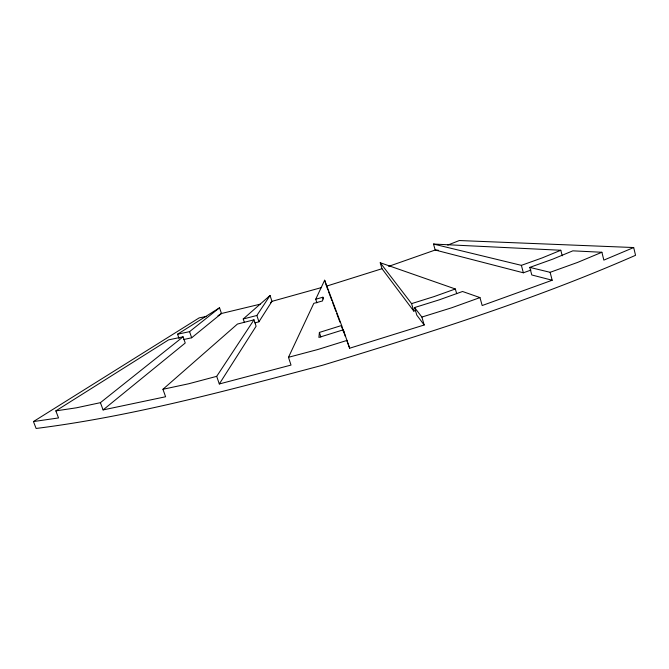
<?xml version="1.0" encoding="UTF-8"?>
<svg xmlns="http://www.w3.org/2000/svg" width="669" height="669" viewBox="0 0 669 669"><rect width="100%" height="100%" fill="white"/><g stroke="black" fill="none" stroke-linecap="round" stroke-linejoin="round"><path stroke-width="1" d="M341.399 326.062L343.941 332.878L341.642 325.477L319.397 332.426L318.896 337.427L343.272 329.817L349.661 348.214L424.188 325L421.88 317.064L414.579 307.548L439.157 299.871L462.538 291.492L479.966 297.588L482.173 305.532L552.176 280.236L550.119 272.316L529.781 267.391L531.78 274.967L552.176 280.236M316.889 302.873L315.735 299.21L322.935 297.22L322.567 300.933L313.794 303.35L288.49 357.296L291.015 365.082L219.307 383.964L216.697 376.338L253.994 319.824L256.102 326.229L219.307 383.964M315.735 299.21L324.649 280.211L341.642 325.477M254.939 322.876L258.936 321.781L271.957 301.351L321.597 287.528M244.419 322.558L243.232 318.979L256.863 315.475L270.059 295.489L271.957 301.351L270.435 302.714M103.093 409.921L185.238 343.013L183.08 336.808L100.4 402.671L103.093 409.921L165.603 396.75L162.943 389.283L237.428 324.064L253.994 319.824M243.232 318.979L270.059 295.489M183.465 339.584L191.668 337.77L221.464 313.493L260.182 304.186M179.075 338.547L177.569 334.207L189.561 331.648L219.541 307.773L221.464 313.493L217.985 315.726M447.745 245.088L459.319 240.539L633.685 247.538L635.55 255.299C534.188 299.762 428.428 333.095 322.642 365.215C228.129 390.27 133.332 416.193 36.126 428.461L33.45 421.562L58.538 417.941L55.836 410.883L168.571 339.877L183.08 336.808M177.569 334.207L219.541 307.773M33.45 421.562L199.186 317.867L206.269 316.479M633.685 247.538L603.839 260.116L601.899 252.263L572.84 250.842L552.569 259.221L529.781 267.391M601.899 252.263L577.623 262.407L550.119 272.316M562.228 255.801L560.806 250.256L542.216 257.899L521.385 265.35L433.504 244.051L435.201 250.022L523.359 272.793L530.927 270.084M479.966 297.588L451.692 307.773L421.88 317.064M455.346 288.983L433.997 296.618L411.577 303.626L380.226 262.725L455.346 288.983L456.668 293.649M388.681 266.362L435.201 250.022L438.304 250.206M415.708 310.475L413.76 311.085L381.999 268.712L326.497 286.156L324.649 280.211M347.228 340.345L317.675 349.553L288.49 357.296M216.697 376.338L188.775 383.747L162.943 389.283M100.4 402.671L76.45 407.806L55.836 410.883M433.504 244.051L560.806 250.256M424.188 325L416.804 315.149L414.579 307.548M326.857 287.135L327.952 290.053M328.68 292.002L331.949 300.757M332.677 302.706L335.947 311.47M336.674 313.41L339.944 322.174M346.96 340.973L349.661 348.214M189.561 331.648L191.668 337.77M256.863 315.475L258.936 321.781M319.397 332.426L320.852 337.042M322.935 297.22L323.512 299.051M343.272 329.817L345.321 336.415M380.226 262.725L381.999 268.712M411.577 303.626L413.76 311.085M521.385 265.35L523.359 272.793"/></g></svg>
